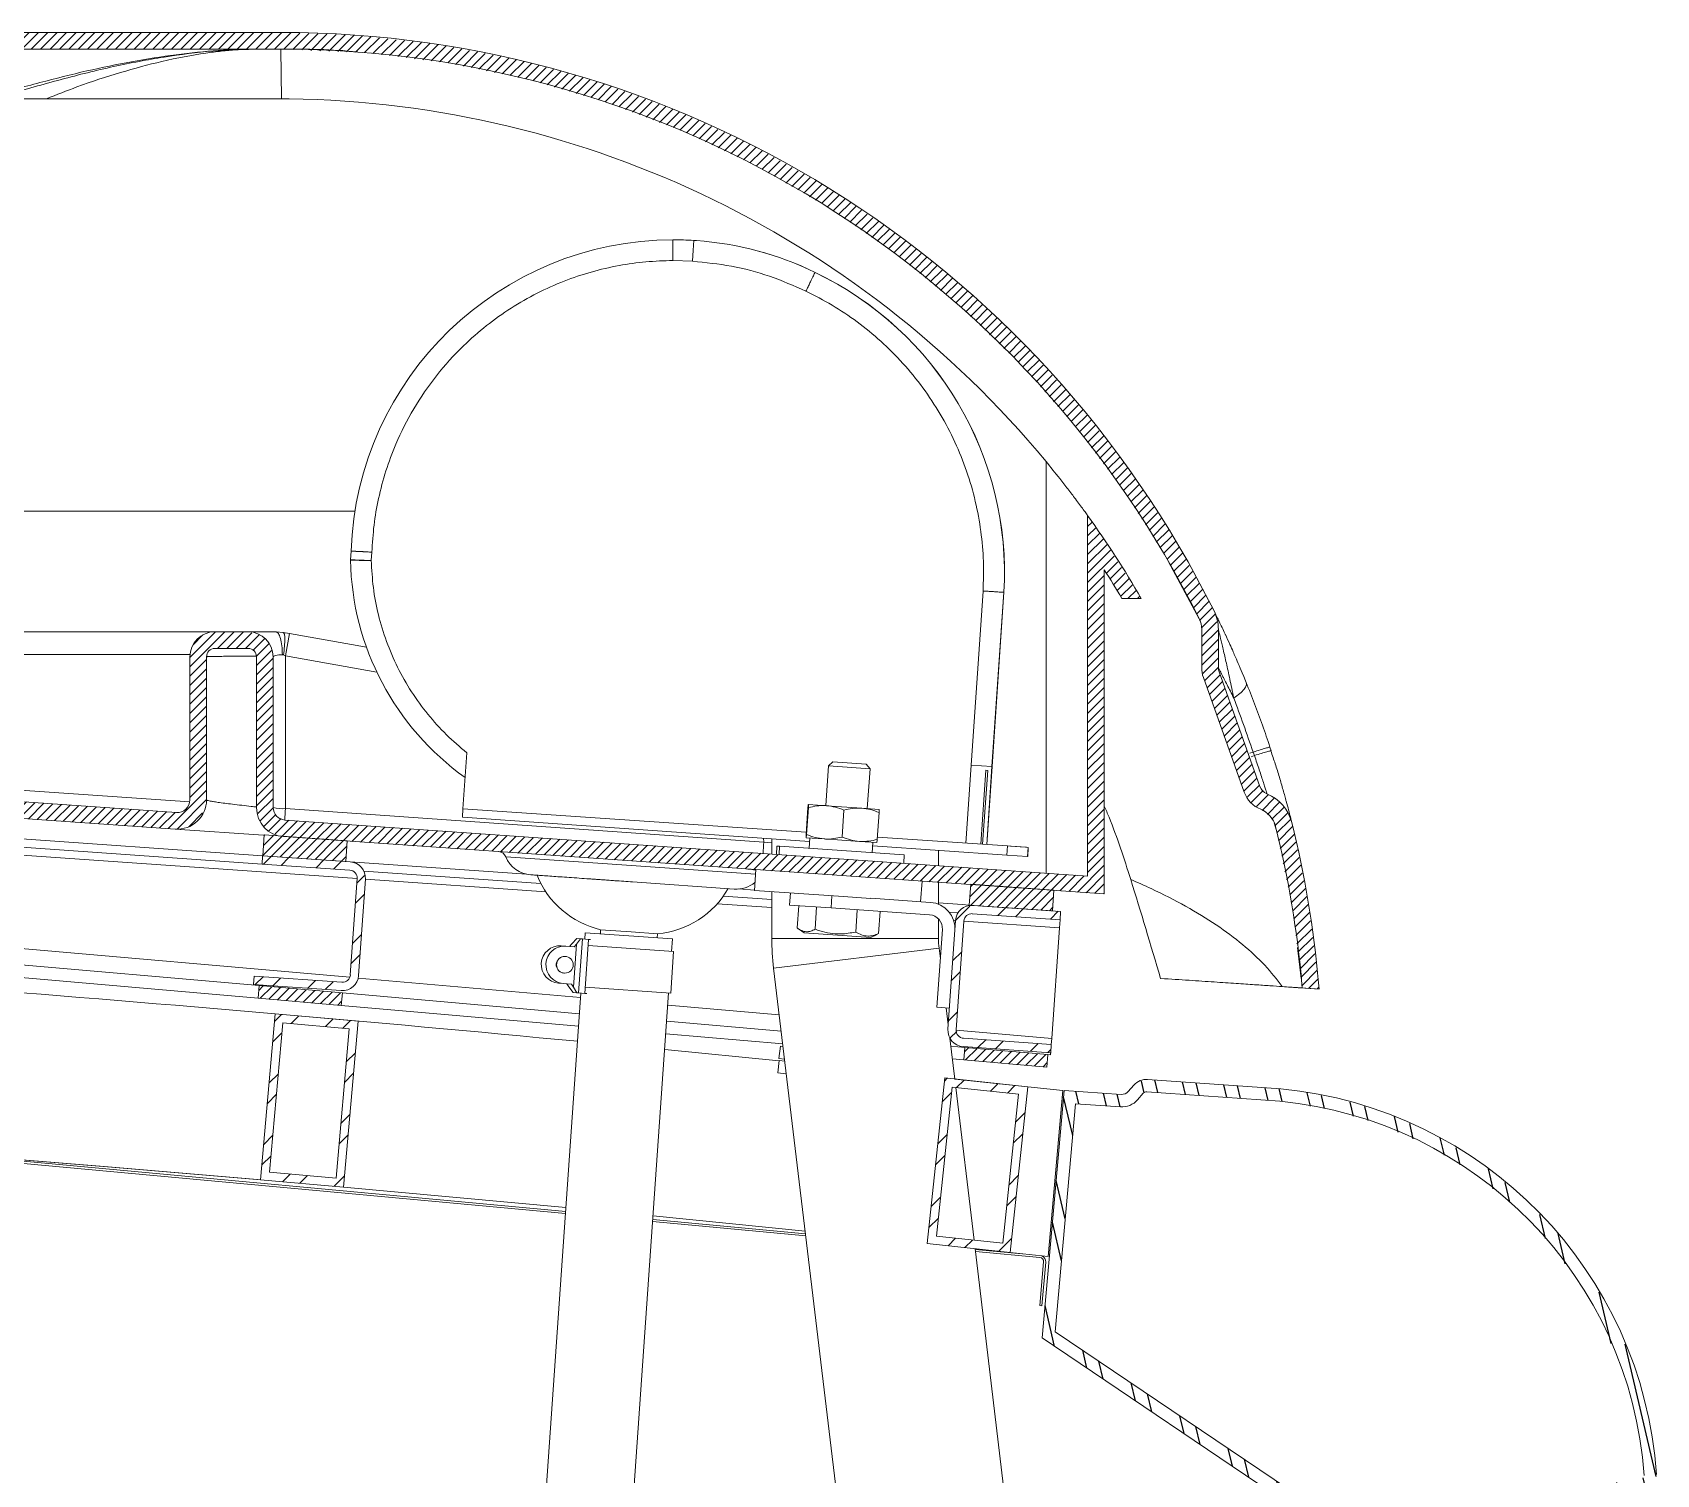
# Model space of a CAD drawing. Header units: millimetres. Extents: x -16985 to -606, y 2122 to 9380.
# Drawn here: x -1245.1 to -855.3, y 7311.8 to 7658.1 of the extents above; entities that cross this region are included whole.
import ezdxf

# ---------------------------------------------------------------- set-up
doc = ezdxf.new("R2010")
doc.units = ezdxf.units.MM
doc.linetypes.add('K5LT32768', pattern=[0])
doc.linetypes.add('K5LT_THIN', pattern=[0])
pattern_1 = [(45, (0, 0), (-6.735192, 6.735192), []), (45, (4.49, 0), (-6.735192, 6.735192), [])]
pattern_2 = [(45, (0, 0), (-1.122532, 1.122532), [])]

msp = doc.modelspace()

# ---------------------------------------------------------------- hatches: boundary and pattern name
h = msp.add_hatch()
h.set_pattern_fill('ANSI31_ISO', style=0, pattern_type=0)
h.set_pattern_definition(pattern_2)
h.paths.add_polyline_path([(-950.26, 7471.56), (-947.8, 7469.72), (-946.69, 7467.45), (-942.68, 7448.02), (-940.35, 7429.53), (-940.28, 7428.67), (-936.24, 7428.39), (-936.37, 7429.88), (-938.91, 7449.72), (-942.81, 7468.42), (-944.51, 7472.01), (-947.49, 7474.65), (-948.76, 7475.27), (-950.33, 7476.74), (-950.46, 7477.05), (-960.25, 7504.56), (-960.42, 7505.57), (-960.42, 7514.75), (-961.21, 7518.65), (-961.46, 7519.2), (-971.06, 7536.74), (-982.02, 7553.46), (-994.29, 7569.25), (-1007.78, 7584.01), (-1022.41, 7597.64), (-1038.08, 7610.06), (-1054.69, 7621.19), (-1072.14, 7630.96), (-1090.32, 7639.3), (-1109.1, 7646.16), (-1128.37, 7651.5), (-1148, 7655.28), (-1167.88, 7657.48), (-1185.42, 7658.09), (-1503.62, 7658.09), (-1506.59, 7657.31), (-1508.78, 7655.15), (-1509.62, 7652.2), (-1509.62, 7652.09), (-1509.62, 7632.09), (-1505.62, 7632.09), (-1505.62, 7652.09), (-1504.86, 7653.66), (-1503.62, 7654.09), (-1185.42, 7654.09), (-1165.6, 7653.29), (-1145.91, 7650.9), (-1126.48, 7646.93), (-1107.43, 7641.4), (-1088.88, 7634.36), (-1070.97, 7625.85), (-1053.79, 7615.92), (-1037.48, 7604.64), (-1022.13, 7592.08), (-1007.83, 7578.33), (-994.7, 7563.47), (-982.8, 7547.6), (-972.22, 7530.82), (-965.05, 7517.42), (-964.42, 7514.75), (-964.42, 7505.57), (-964.02, 7503.22), (-954.22, 7475.71), (-952.4, 7472.93)])
h = msp.add_hatch()
h.set_pattern_fill('ANSI31_ISO', style=0, pattern_type=0)
h.set_pattern_definition(pattern_2)
h.paths.add_polyline_path([(-1264.36, 7484.26), (-1267.68, 7486.46), (-1271.43, 7487.19), (-1410.73, 7487.19), (-1412.04, 7502.13), (-1416.02, 7501.78), (-1414.4, 7483.19), (-1271.43, 7483.19), (-1268.46, 7482.4), (-1267.19, 7481.43), (-1257.58, 7471.81), (-1254.74, 7470.09), (-1253.11, 7469.78), (-1210.78, 7466.82), (-1207.51, 7467.38), (-1204.86, 7469.39), (-1203.44, 7472.39), (-1203.29, 7473.8), (-1203.29, 7508.19), (-1202.53, 7509.76), (-1201.29, 7510.19), (-1193.29, 7510.19), (-1191.72, 7509.43), (-1191.29, 7508.19), (-1191.29, 7471.98), (-1190.5, 7468.76), (-1188.32, 7466.26), (-1185.22, 7465.05), (-1184.78, 7465), (-987.79, 7451.23), (-987.79, 7529.05), (-983.58, 7522.19), (-978.95, 7522.19), (-989.43, 7538.74), (-991.79, 7542.1), (-991.79, 7455.52), (-1184.5, 7468.99), (-1186.45, 7469.9), (-1187.29, 7471.89), (-1187.29, 7471.98), (-1187.29, 7508.19), (-1188.08, 7511.16), (-1190.23, 7513.35), (-1193.19, 7514.19), (-1193.29, 7514.19), (-1201.29, 7514.19), (-1204.26, 7513.4), (-1206.45, 7511.25), (-1207.29, 7508.29), (-1207.29, 7508.19), (-1207.29, 7473.8), (-1208.07, 7471.79), (-1209.99, 7470.82), (-1210.5, 7470.81), (-1252.84, 7473.77), (-1254.75, 7474.64)])
h = msp.add_hatch()
h.set_pattern_fill('ANSI31_ISO', style=0, pattern_type=0)
h.set_pattern_definition(pattern_2)
h.paths.add_polyline_path([(-1169.5, 7464.01), (-1189.46, 7465.41), (-1189.8, 7460.42), (-1169.85, 7459.03)])
h = msp.add_hatch()
h.set_pattern_fill('ANSI32_ISO', style=0, pattern_type=0)
h.set_pattern_definition(pattern_1)
h.paths.add_polyline_path([(-1170.8, 7430.02), (-1191.84, 7431.49), (-1191.98, 7429.5), (-1170.94, 7428.03), (-1168.55, 7428.64), (-1167.01, 7430.56), (-1166.77, 7431.64), (-1165.15, 7454.79), (-1165.77, 7457.17), (-1167.69, 7458.72), (-1168.77, 7458.95), (-1189.82, 7460.42), (-1189.96, 7458.43), (-1168.91, 7456.95), (-1167.48, 7456.13), (-1167.15, 7454.93), (-1168.77, 7431.78), (-1169.59, 7430.35)])
h = msp.add_hatch()
h.set_pattern_fill('ANSI31_ISO', style=0, pattern_type=0)
h.set_pattern_definition(pattern_2)
h.paths.add_polyline_path([(-1020.22, 7448.56), (-1000.27, 7447.17), (-999.92, 7452.15), (-1019.87, 7453.55)])
h = msp.add_hatch()
h.set_pattern_fill('ANSI32_ISO', style=0, pattern_type=0)
h.set_pattern_definition(pattern_1)
h.paths.add_polyline_path([(-1021.71, 7414.58), (-1000.66, 7413.11), (-1000.52, 7415.11), (-1021.57, 7416.58), (-1023.01, 7417.4), (-1023.33, 7418.61), (-1021.51, 7444.74), (-1020.68, 7446.18), (-1019.48, 7446.5), (-998.43, 7445.03), (-998.29, 7447.03), (-1019.34, 7448.5), (-1021.73, 7447.89), (-1023.27, 7445.96), (-1023.5, 7444.88), (-1025.33, 7418.75), (-1024.71, 7416.36), (-1022.79, 7414.82)])
h = msp.add_hatch()
h.set_pattern_fill('ANSI31_ISO', style=0, pattern_type=0)
h.set_pattern_definition(pattern_2)
h.paths.add_polyline_path([(-1170.68, 7427.47), (-1190.61, 7429.22), (-1190.87, 7426.23), (-1170.94, 7424.48)])
h = msp.add_hatch()
h.set_pattern_fill('ANSI32_ISO', style=0, pattern_type=0)
h.set_pattern_definition(pattern_1)
h.paths.add_polyline_path([(-1190.29, 7382.61), (-1170.37, 7380.85), (-1166.87, 7420.7), (-1186.79, 7422.45)])
h.paths.add_polyline_path([(-1169.03, 7418.88), (-1172.19, 7383.02), (-1188.13, 7384.42), (-1184.97, 7420.29)])
h = msp.add_hatch()
h.set_pattern_fill('ANSI31_ISO', style=0, pattern_type=0)
h.set_pattern_definition(pattern_2)
h.paths.add_polyline_path([(-1021.51, 7411.41), (-1001.59, 7409.67), (-1001.33, 7412.66), (-1021.25, 7414.4)])
h = msp.add_hatch()
h.set_pattern_fill('ANSI32_ISO', style=0, pattern_type=0)
h.set_pattern_definition(pattern_1)
h.paths.add_polyline_path([(-1006.19, 7404.94), (-1026.07, 7407.05), (-1030.29, 7367.27), (-1010.4, 7365.16)])
h.paths.add_polyline_path([(-1028.09, 7369.05), (-1024.3, 7404.85), (-1008.39, 7403.16), (-1012.18, 7367.36)])
h = msp.add_hatch()
h.set_pattern_fill('ANSI32_ISO', angle=58.3101, style=0, pattern_type=0)
h.set_pattern_definition([(103.31008, (0, 0), (-9.269143, -2.192854), []), (103.31008, (2.359, 3.821), (-9.269143, -2.192854), [])])
h.paths.add_polyline_path([(-864.37, 7287.19), (-865.03, 7305.68), (-864.07, 7307.13), (-862.97, 7307.4), (-859.08, 7307.56), (-856.74, 7308.43), (-855.38, 7310.53), (-855.25, 7311.83), (-856.92, 7324.36), (-860.16, 7336.59), (-864.91, 7348.3), (-871.1, 7359.32), (-878.64, 7369.47), (-887.39, 7378.6), (-897.23, 7386.54), (-907.99, 7393.18), (-919.5, 7398.4), (-931.58, 7402.14), (-944.03, 7404.32), (-945.43, 7404.46), (-977.4, 7406.7), (-979.82, 7406.09), (-980.69, 7405.35), (-982.06, 7403.78), (-983.66, 7403.1), (-983.71, 7403.1), (-997.43, 7404.08), (-1002.72, 7344.63), (-914.3, 7285)])
h.paths.add_polyline_path([(-862.99, 7310.4), (-865.69, 7309.65), (-867.56, 7307.57), (-868.04, 7305.77), (-867.47, 7290.05), (-913.44, 7288.04), (-999.58, 7346.12), (-994.7, 7400.88), (-983.93, 7400.11), (-981.19, 7400.69), (-979.8, 7401.81), (-978.43, 7403.37), (-977.63, 7403.71), (-977.61, 7403.71), (-945.68, 7401.47), (-933.39, 7399.48), (-921.46, 7395.93), (-910.07, 7390.88), (-899.43, 7384.42), (-889.71, 7376.64), (-881.06, 7367.69), (-873.63, 7357.7), (-867.54, 7346.84), (-862.89, 7335.28), (-859.76, 7323.23), (-858.24, 7311.62), (-858.57, 7310.82), (-859.2, 7310.56)])

# ---------------------------------------------------------------- linework, layer by layer
at = {"color": 7, "linetype": 'K5LT_THIN', "lineweight": 18}
for p, q in [((-1503.62, 7658.09), (-1185.42, 7658.09)), ((-1503.62, 7654.09), (-1185.42, 7654.09)), ((-1275.19, 7642.19), (-1186.79, 7642.19)), ((-1085.72, 7608.11), (-1086.33, 7608.15)), ((-1085.71, 7608.11), (-1085.72, 7608.11)), ((-1091.33, 7603.33), (-1086.65, 7603.16)), ((-1057.22, 7600.49), (-1057.23, 7600.49)), ((-1057.21, 7600.49), (-1057.22, 7600.49)), ((-1001.79, 7555.08), (-1001.79, 7456.22)), ((-1167.64, 7543.19), (-1273.19, 7543.19)), ((-991.79, 7542.1), (-991.79, 7455.52)), ((-1168.59, 7533.55), (-1168.74, 7531.46)), ((-1168.59, 7533.55), (-1168.59, 7533.59)), ((-1163.74, 7531.3), (-1163.6, 7533.31)), ((-987.79, 7529.05), (-987.79, 7451.23)), ((-1016.89, 7523.98), (-1019.74, 7482.17)), ((-1011.9, 7523.67), (-1014.76, 7481.83)), ((-1014.75, 7481.83), (-1011.9, 7523.67)), ((-1011.89, 7523.67), (-1014.74, 7481.83)), ((-1014.74, 7481.83), (-1011.89, 7523.67)), ((-1011.9, 7523.67), (-1011.9, 7523.67)), ((-1011.89, 7523.67), (-1011.89, 7523.67)), ((-978.95, 7522.19), (-983.58, 7522.19)), ((-1273.19, 7514.19), (-1201.29, 7514.19)), ((-1193.29, 7514.19), (-1201.29, 7514.19)), ((-1193.29, 7514.19), (-1186.6, 7514.19)), ((-1184.86, 7514.03), (-1186.6, 7514.19)), ((-1186.6, 7514.19), (-1184.86, 7514.03)), ((-1184.86, 7514.03), (-1183.39, 7513.78)), ((-1184.34, 7508.39), (-1183.39, 7513.78)), ((-1183.39, 7513.78), (-1164.89, 7510.51)), ((-964.42, 7505.57), (-964.42, 7514.75)), ((-960.42, 7505.57), (-960.42, 7514.75)), ((-1207.29, 7508.19), (-1207.29, 7473.8)), ((-1203.29, 7508.19), (-1203.29, 7473.8)), ((-1193.29, 7510.19), (-1201.29, 7510.19)), ((-1191.29, 7471.98), (-1191.29, 7508.19)), ((-1187.29, 7471.98), (-1187.29, 7508.19)), ((-1184.83, 7508.64), (-1184.34, 7508.39)), ((-1184.34, 7471.72), (-1184.34, 7508.39)), ((-960.25, 7504.56), (-950.46, 7477.05)), ((-953.74, 7502.04), (-954.48, 7503.84)), ((-964.02, 7503.22), (-954.22, 7475.71)), ((-1140.82, 7485.15), (-1141.74, 7471.68)), ((-953.25, 7484.89), (-953.18, 7484.91)), ((-951.76, 7484.47), (-952.06, 7485.31)), ((-948.03, 7486.5), (-947.74, 7485.62)), ((-947.88, 7485.59), (-947.74, 7485.62)), ((-1053.99, 7482), (-1054.65, 7472.44)), ((-1052.92, 7482.93), (-1053.99, 7482)), ((-1044.01, 7481.3), (-1053.99, 7482)), ((-1052.92, 7482.93), (-1044.94, 7482.37)), ((-1044.01, 7481.3), (-1044.94, 7482.37)), ((-1044.68, 7471.74), (-1044.01, 7481.3)), ((-1019.74, 7482.17), (-1021.02, 7463.45)), ((-1014.76, 7481.83), (-1019.74, 7482.17)), ((-1016.25, 7480.95), (-1017.46, 7463.21)), ((-1017.03, 7463.18), (-1015.79, 7480.92)), ((-1016.25, 7480.95), (-1015.79, 7480.92)), ((-1016.03, 7463.11), (-1014.76, 7481.83)), ((-1016.03, 7463.11), (-1014.75, 7481.83)), ((-1014.74, 7481.83), (-1016.02, 7463.11)), ((-1014.74, 7481.83), (-1016.02, 7463.11)), ((-952.9, 7484.06), (-952.95, 7484.05)), ((-1210.5, 7470.81), (-1252.84, 7473.77)), ((-1058.82, 7472.73), (-1058.82, 7472.73)), ((-1054.5, 7472.43), (-1058.82, 7472.73)), ((-1372.38, 7471.18), (-1189.96, 7458.43)), ((-1210.78, 7466.82), (-1253.11, 7469.78)), ((-991.79, 7455.52), (-1184.5, 7468.99)), ((-1069.53, 7463.69), (-1184.34, 7471.72)), ((-1141.88, 7469.69), (-1141.74, 7471.68)), ((-1141.88, 7469.69), (-1058.54, 7463.86)), ((-1141.74, 7471.68), (-1059.35, 7466.06)), ((-1058.93, 7471.98), (-1059.38, 7465.51)), ((-1058.82, 7471.97), (-1059.27, 7465.51)), ((-1046.02, 7471.84), (-1054.5, 7472.43)), ((-1050.28, 7471.38), (-1050.74, 7464.91)), ((-1041.86, 7471.55), (-1046.02, 7471.84)), ((-1041.86, 7470.79), (-1042.31, 7464.32)), ((-1041.86, 7471.55), (-1041.86, 7471.55)), ((-1262.09, 7465.48), (-1189.82, 7460.42)), ((-1189.62, 7465.34), (-1210.78, 7466.82)), ((-1189.46, 7465.41), (-1189.8, 7460.42)), ((-1169.5, 7464.01), (-1189.46, 7465.41)), ((-987.79, 7451.23), (-1184.78, 7465)), ((-1042.27, 7464.9), (-1011.04, 7462.77)), ((-1169.5, 7464.01), (-1169.85, 7459.03)), ((-1067.6, 7464.49), (-1067.6, 7460.82)), ((-1066.36, 7462.73), (-1066.49, 7460.74)), ((-1066.36, 7462.73), (-1065.72, 7462.69)), ((-1065.72, 7462.69), (-1065.86, 7460.7)), ((-1065.72, 7462.69), (-1035.8, 7460.6)), ((-1059.38, 7464.75), (-1059.38, 7464.75)), ((-1055.06, 7464.45), (-1059.38, 7464.75)), ((-1058.48, 7464.69), (-1058.66, 7462.2)), ((-1046.58, 7463.86), (-1055.06, 7464.45)), ((-1042.42, 7463.57), (-1046.58, 7463.86)), ((-1043.49, 7461.14), (-1043.32, 7463.63)), ((-1043.38, 7462.8), (-1011.2, 7460.55)), ((-1042.42, 7463.57), (-1042.42, 7463.57)), ((-1027.6, 7458.02), (-1027.6, 7461.69)), ((-1011.04, 7462.77), (-1011.2, 7460.55)), ((-1006.21, 7460.2), (-1006.06, 7462.43)), ((-1006.04, 7462.43), (-1006.19, 7460.2)), ((-1006.04, 7462.43), (-1006.06, 7462.43)), ((-1189.82, 7460.42), (-1189.96, 7458.43)), ((-1168.91, 7456.95), (-1189.96, 7458.43)), ((-1168.77, 7458.95), (-1189.82, 7460.42)), ((-1169.85, 7459.03), (-1189.8, 7460.42)), ((-1168.77, 7458.95), (-1126.5, 7455.99)), ((-1071.45, 7457.08), (-1071.79, 7452.09)), ((-1035.8, 7460.6), (-1035.94, 7458.6)), ((-1011.2, 7460.55), (-1006.21, 7460.2)), ((-1006.21, 7460.2), (-1006.19, 7460.2)), ((-1168.77, 7431.78), (-1167.15, 7454.93)), ((-1166.77, 7431.64), (-1165.15, 7454.79)), ((-1165.51, 7456.72), (-1123.05, 7453.75)), ((-1076.6, 7452.42), (-1101.02, 7454.13)), ((-1031.89, 7449.38), (-1031.54, 7454.29)), ((-1027.6, 7448.77), (-1027.6, 7454.01)), ((-1020.22, 7448.56), (-1019.87, 7453.55)), ((-999.92, 7452.15), (-1019.87, 7453.55)), ((-1079.26, 7450.69), (-1067.6, 7449.87)), ((-1075.52, 7452.43), (-1071.79, 7452.17)), ((-1071.79, 7452.09), (-1051.61, 7450.68)), ((-1067.6, 7451.8), (-1067.6, 7440.58)), ((-1063.34, 7448.57), (-1063.14, 7451.48)), ((-1051.61, 7450.68), (-1043.85, 7450.13)), ((-1043.85, 7450.21), (-1029.51, 7449.21)), ((-1000.27, 7447.17), (-999.92, 7452.15)), ((-1053.36, 7447.87), (-1063.34, 7448.57)), ((-1061.51, 7443.08), (-1061.14, 7448.42)), ((-1057.22, 7442.78), (-1056.84, 7448.12)), ((-1053.36, 7447.87), (-1029.72, 7446.22)), ((-1047.45, 7442.09), (-1047.08, 7447.43)), ((-1041.98, 7441.71), (-1041.6, 7447.05)), ((-1027.6, 7449.08), (-1021.95, 7448.68)), ((-1025.06, 7446.9), (-1022.87, 7446.74)), ((-1020.22, 7448.56), (-1021.95, 7448.68)), ((-1000.27, 7447.17), (-1020.22, 7448.56)), ((-1019.48, 7446.5), (-998.43, 7445.03)), ((-1019.34, 7448.5), (-998.29, 7447.03)), ((-998.43, 7445.03), (-998.29, 7447.03)), ((-1374.17, 7442.26), (-1190.87, 7426.23)), ((-1190.61, 7429.22), (-1374.04, 7445.26)), ((-1112.4, 7441.9), (-1112.51, 7440.4)), ((-1091.45, 7440.43), (-1112.4, 7441.9)), ((-1108.69, 7442.64), (-1108.76, 7441.64)), ((-1108.69, 7442.64), (-1101.38, 7442.13)), ((-1101.38, 7442.13), (-1095.02, 7441.68)), ((-1095.09, 7440.69), (-1095.02, 7441.68)), ((-1061.21, 7442.86), (-1059.8, 7441.91)), ((-1059.8, 7441.91), (-1043.84, 7440.79)), ((-1043.84, 7440.79), (-1042.31, 7441.54)), ((-1041.98, 7441.71), (-1042.32, 7441.56)), ((-1026.66, 7442.7), (-1027.96, 7424.04)), ((-1027.6, 7440.58), (-1027.6, 7445.24)), ((-1025.33, 7418.75), (-1023.5, 7444.88)), ((-1023.33, 7418.61), (-1021.51, 7444.74)), ((-998.56, 7443.14), (-1000.42, 7416.49)), ((-998.43, 7445.03), (-998.56, 7443.14)), ((-1118.13, 7438.79), (-1117.03, 7438.71)), ((-1117.03, 7438.71), (-1115.05, 7438.57)), ((-1116.15, 7438.65), (-1115.6, 7439.28)), ((-1114.41, 7440.53), (-1115.6, 7439.28)), ((-1115.22, 7428.89), (-1114.5, 7439.2)), ((-1115.05, 7438.57), (-1114.5, 7439.2)), ((-1113.52, 7440.47), (-1114.5, 7439.2)), ((-1114.41, 7440.53), (-1113.52, 7440.47)), ((-1113.98, 7427.47), (-1113.07, 7440.44)), ((-1113.07, 7440.44), (-1113.52, 7440.47)), ((-1111.58, 7440.34), (-1113.07, 7440.44)), ((-1112.49, 7427.37), (-1111.58, 7440.34)), ((-1111.69, 7438.84), (-1091.16, 7437.4)), ((-1111.11, 7440.3), (-1111.58, 7440.34)), ((-1091.66, 7437.44), (-1091.45, 7440.43)), ((-1027.15, 7435.64), (-1027.46, 7438.2)), ((-1117.13, 7436.21), (-1117.21, 7436.22)), ((-1091.86, 7427.43), (-1091.16, 7437.4)), ((-1191.84, 7431.49), (-1191.98, 7429.5)), ((-1191.84, 7431.49), (-1170.8, 7430.02)), ((-1118.76, 7429.81), (-1117.66, 7429.73)), ((-1115.67, 7429.59), (-1117.66, 7429.73)), ((-1117.49, 7432.23), (-1117.41, 7432.22)), ((-1067.18, 7433.43), (-1046.4, 7260.16)), ((-936.24, 7428.39), (-936.37, 7429.88)), ((-1191.98, 7429.5), (-1170.94, 7428.03)), ((-1190.61, 7429.22), (-1190.87, 7426.23)), ((-1170.94, 7424.48), (-1190.87, 7426.23)), ((-1170.68, 7427.47), (-1190.61, 7429.22)), ((-1170.68, 7427.47), (-1170.94, 7424.48)), ((-1113.76, 7422.49), (-1170.68, 7427.47)), ((-1113.41, 7427.43), (-1122.65, 7295.39)), ((-1116.32, 7428.97), (-1116.77, 7429.67)), ((-1116.32, 7428.97), (-1115.32, 7427.56)), ((-1115.22, 7428.89), (-1115.67, 7429.59)), ((-1115.32, 7427.56), (-1114.43, 7427.5)), ((-1115.22, 7428.89), (-1114.43, 7427.5)), ((-1114.43, 7427.5), (-1113.98, 7427.47)), ((-1113.98, 7427.47), (-1112.49, 7427.37)), ((-1112.49, 7427.37), (-1112.02, 7427.33)), ((-1112.39, 7428.86), (-1091.86, 7427.43)), ((-1101.59, 7295.42), (-1092.36, 7427.46)), ((-940.28, 7428.67), (-940.35, 7429.53)), ((-1186.79, 7422.45), (-1190.29, 7382.61)), ((-1166.87, 7420.7), (-1186.79, 7422.45)), ((-1113.97, 7419.5), (-1170.94, 7424.48)), ((-1024.97, 7423.83), (-1027.96, 7424.04)), ((-1025.25, 7419.8), (-1025.74, 7423.89)), ((-1184.97, 7420.29), (-1188.13, 7384.42)), ((-1169.03, 7418.88), (-1184.97, 7420.29)), ((-1172.19, 7383.02), (-1169.03, 7418.88)), ((-1170.37, 7380.85), (-1166.87, 7420.7)), ((-1065.36, 7418.26), (-1092.83, 7420.66)), ((-1064.99, 7415.21), (-1093.04, 7417.67)), ((-1065.92, 7411.72), (-1065.55, 7414.7)), ((-1065.55, 7414.7), (-1064.92, 7414.62)), ((-1023.69, 7406.79), (-1024.87, 7416.63)), ((-1021.25, 7414.4), (-1024.64, 7414.7)), ((-1000.66, 7413.11), (-1021.71, 7414.58)), ((-1000.52, 7415.11), (-1021.57, 7416.58)), ((-1021.51, 7411.41), (-1021.25, 7414.4)), ((-1001.33, 7412.66), (-1021.25, 7414.4)), ((-1000.52, 7414.59), (-1000.7, 7412.6)), ((-1000.66, 7413.11), (-1000.52, 7415.11)), ((-1000.53, 7415.11), (-1000.42, 7416.49)), ((-1093.31, 7413.85), (-1065.87, 7411.13)), ((-1066.17, 7408.28), (-1065.85, 7411.26)), ((-1064.55, 7411.55), (-1065.92, 7411.72)), ((-1065.85, 7411.26), (-1064.5, 7411.12)), ((-1021.51, 7411.41), (-1024.28, 7411.65)), ((-1001.59, 7409.67), (-1021.51, 7411.41)), ((-1001.59, 7409.67), (-1001.33, 7412.66)), ((-1000.7, 7412.6), (-1001.33, 7412.66)), ((-1064.13, 7408.06), (-1066.17, 7408.28)), ((-1026.07, 7407.05), (-1030.29, 7367.27)), ((-1006.19, 7404.94), (-1026.07, 7407.05)), ((-1023.7, 7406.8), (-997.79, 7404.03)), ((-945.43, 7404.46), (-977.4, 7406.7)), ((-1024.3, 7404.85), (-1028.09, 7369.05)), ((-1008.39, 7403.16), (-1024.3, 7404.85)), ((-1019.05, 7368.09), (-1023.45, 7404.76)), ((-1012.18, 7367.36), (-1008.39, 7403.16)), ((-1010.4, 7365.16), (-1006.19, 7404.94)), ((-997.43, 7404.08), (-1002.72, 7344.63)), ((-997.79, 7404.03), (-1001.29, 7364.18)), ((-983.71, 7403.1), (-997.43, 7404.08)), ((-980.69, 7405.35), (-982.06, 7403.78)), ((-978.43, 7403.37), (-979.8, 7401.81)), ((-945.68, 7401.47), (-977.61, 7403.71)), ((-994.7, 7400.88), (-999.58, 7346.12)), ((-983.93, 7400.11), (-994.7, 7400.88)), ((-1270.83, 7388.72), (-1117.11, 7374.49)), ((-1117.08, 7374.99), (-1270.68, 7389.21)), ((-1188.13, 7384.42), (-1172.19, 7383.02)), ((-1190.29, 7382.61), (-1170.37, 7380.85)), ((-1117.01, 7375.94), (-1170.39, 7380.86)), ((-1096.2, 7372.56), (-1059.47, 7369.16)), ((-1059.53, 7369.66), (-1096.16, 7373.05)), ((-1059.61, 7370.3), (-1096.1, 7373.93)), ((-1028.09, 7369.05), (-1012.18, 7367.36)), ((-1030.29, 7367.27), (-1010.4, 7365.16)), ((-1006.68, 7264.92), (-1018.81, 7366.05)), ((-1007.5, 7364.85), (-1018.79, 7365.89)), ((-1018.73, 7365.38), (-1003.27, 7363.95)), ((-1001.29, 7364.18), (-1010.4, 7365.16)), ((-1002.36, 7362.87), (-1003.29, 7352.41)), ((-1002.8, 7352.36), (-1001.87, 7362.82)), ((-1003.29, 7352.41), (-1002.8, 7352.36)), ((-1002.72, 7344.63), (-914.3, 7285)), ((-999.58, 7346.12), (-913.44, 7288.04))]:
    msp.add_line(p, q, dxfattribs=at)
at = {"color": 8, "linetype": 'K5LT32768', "lineweight": 15, "true_color": 0x808080}
for p, q in [((-1185.42, 7654.09), (-1185.32, 7642.13)), ((-965.02, 7517.33), (-972.41, 7531)), ((-1207.27, 7508.71), (-1273.19, 7508.71)), ((-1203.21, 7508.71), (-1203.22, 7508.71)), ((-1184.34, 7508.39), (-1162.41, 7504.52)), ((-952.85, 7485.03), (-952.06, 7485.31)), ((-951.76, 7484.47), (-952.57, 7484.18)), ((-1252.63, 7476.5), (-1207.33, 7473.33)), ((-946.49, 7466.49), (-947, 7468.34)), ((-1167.15, 7454.93), (-1266.12, 7461.85)), ((-1069.61, 7464.63), (-1069.53, 7463.69)), ((-1067.6, 7463.53), (-1069.53, 7463.69)), ((-1131.44, 7460.16), (-1109.39, 7458.62)), ((-1109.39, 7458.62), (-1071.52, 7455.97)), ((-1121.87, 7451.76), (-1165.15, 7454.79)), ((-1053.16, 7450.79), (-1053.36, 7447.87)), ((-1168.89, 7431.23), (-1373.77, 7449.16)), ((-1067.6, 7447.97), (-1080.7, 7448.88)), ((-1027.53, 7445.16), (-1027.6, 7445.17)), ((-1023.5, 7444.88), (-1023.97, 7444.91)), ((-998.56, 7443.14), (-1021.51, 7444.74)), ((-1067.6, 7440.58), (-1027.6, 7440.58)), ((-1067.18, 7433.43), (-1027.46, 7438.2)), ((-940.53, 7430.95), (-941.46, 7438.4)), ((-1113.49, 7426.38), (-1166.86, 7431.05)), ((-1065.83, 7422.21), (-1092.56, 7424.55)), ((-1000.42, 7416.49), (-1023.34, 7418.5))]:
    msp.add_line(p, q, dxfattribs=at)
at = {"color": 7, "linetype": 'K5LT_THIN', "const_width": 0.18}
for points in [[(-1006.06, 7462.43), (-1006.15, 7462.44), (-1006.44, 7462.46), (-1006.9, 7462.49), (-1007.52, 7462.53), (-1008.27, 7462.58), (-1009.13, 7462.64), (-1010.07, 7462.7), (-1011.04, 7462.77)], [(-940.28, 7428.67), (-939.77, 7428.63), (-939.27, 7428.6), (-938.76, 7428.56), (-938.26, 7428.53), (-937.75, 7428.49), (-937.25, 7428.46), (-936.74, 7428.42), (-936.24, 7428.39)], [(-1190.27, 7382.6), (-1227.52, 7385.76), (-1255.38, 7388.02)]]:
    msp.add_lwpolyline(points, dxfattribs=at)
at = {"color": 7, "linetype": 'K5LT_THIN', "lineweight": 18}
msp.add_circle((-1117.27, 7434.22), 2, dxfattribs=at)
for centre, radius, start, end in [((-1185.42, 7408.09), 250, 26.3854, 90), ((-1185.42, 7408.09), 246, 26.3854, 90), ((-1186.79, 7402.19), 240, 39.5712, 90), ((-1091.09, 7530.78), 77.55, 90.1735, 177.9282), ((-1091.77, 7528.33), 80, 86.1, 89.6833), ((-1091.12, 7530.78), 77.52, 86, 86.4513), ((-1091.12, 7530.78), 77.52, 64.071, 86), ((-1091.11, 7530.78), 77.52, 64.071, 86), ((-1091.77, 7528.33), 80, 356.6559, 64.422), ((-1091.76, 7528.33), 80, 356.6559, 64.422), ((-1091.76, 7528.33), 80, 356.6559, 64.422), ((-1091.75, 7528.33), 80, 356.6559, 64.422), ((-1186.79, 7402.19), 240, 30, 35.6591), ((-1167.74, 7531.39), 1, 176, 181.1651), ((-1102.96, 7532.71), 65.79, 181.1651, 234.4322), ((-1186.79, 7402.19), 236, 30.5623, 32.5182), ((-970.42, 7514.75), 6, 0, 26.3854), ((-970.42, 7514.75), 10, 0, 26.3854), ((-1201.29, 7508.19), 6, 90, 180), ((-1193.29, 7508.19), 6, 0, 90), ((-1201.29, 7508.19), 2, 90, 180), ((-1193.29, 7508.19), 2, 0, 90), ((-957.42, 7505.57), 7, 180, 199.5866), ((-957.42, 7505.57), 3, 179.9999, 199.5866), ((-947.63, 7478.05), 3, 199.5866, 247.9491), ((-1210.29, 7473.8), 7, 266, 0), ((-1210.29, 7473.8), 3, 266, 0), ((-947.63, 7478.05), 7, 199.5866, 247.9491), ((-952.51, 7466), 10, 13.9626, 67.9491), ((-1184.29, 7471.98), 7, 180, 266), ((-1184.29, 7471.98), 3, 180, 266), ((-1185.06, 7480.35), 8.65, 255.0771, 274.8061), ((-1113.25, 7466.11), 71.31, 175.4818, 177.6805), ((-952.51, 7466), 6, 13.9626, 67.9491), ((-1185.42, 7408.09), 246, 5, 13.9626), ((-1185.42, 7408.09), 250, 5, 13.9626), ((-1133.29, 7459.4), 2, 22.3878, 86), ((-998.45, 7458.08), 71.31, 175.4818, 177.6805), ((-1169.04, 7455.06), 3.9, 356, 86), ((-1124.97, 7462.82), 7, 202.3878, 266), ((-1169.04, 7455.06), 1.9, 356, 86), ((-1103.76, 7463.84), 21.76, 201.8549, 256.9178), ((-1076.09, 7459.41), 7, 266, 309.2545), ((-1096.95, 7463.36), 21.76, 275.0822, 330.1451), ((-1029.95, 7442.93), 6.3, 356, 86), ((-1029.95, 7442.93), 3.3, 356, 86), ((-1019.61, 7444.61), 3.9, 86, 176), ((-1019.61, 7444.61), 1.9, 86, 176), ((-1965.29, -1543.81), 9000, 84.573808, 86.454407), ((-1118.44, 7434.3), 4.5, 86.1359, 265.8641), ((-1117.34, 7434.22), 4.5, 86.1359, 265.8641), ((-1007.6, 7440.58), 60, 180, 186.8374), ((-1007.6, 7440.58), 20, 180, 186.8374), ((-1117.34, 7434.22), 2, 86.1435, 265.8565), ((-1170.66, 7431.92), 3.9, 266, 356), ((-1170.66, 7431.92), 1.9, 266, 356), ((-1021.44, 7418.47), 3.9, 176, 266), ((-1021.44, 7418.47), 1.9, 176, 266), ((-977.68, 7402.71), 4, 85.987, 138.8482), ((-983.57, 7405.1), 2, 265.7856, 318.8482), ((-977.68, 7402.71), 1, 85.987, 138.8482), ((-955.01, 7304.92), 100, 3.9624, 84.5031), ((-983.57, 7405.1), 5, 265.7856, 318.8482), ((-955.01, 7304.92), 97, 3.9624, 84.4804), ((-1003.36, 7362.96), 1, 354.9171, 84.7114), ((-1003.36, 7362.96), 1.5, 354.9171, 66.9301)]:
    msp.add_arc(centre, radius, start, end, dxfattribs=at)
at = {"color": 8, "linetype": 'K5LT32768', "lineweight": 15, "true_color": 0x808080}
msp.add_arc((-1091.12, 7530.78), 77.52, 64.0702, 86, dxfattribs=at)
at = {"color": 7, "linetype": 'K5LT_THIN', "lineweight": 18}
msp.add_ellipse((-1154.03, 7049.3), major_axis=(62.9, -718.94), ratio=0.34087, start_param=2.10031, end_param=2.139792, dxfattribs=at)
at = {"color": 8, "linetype": 'K5LT32768', "lineweight": 15, "true_color": 0x808080}
for points, knots in [([(-1190.85, 7654.09), (-1194.02, 7654.03), (-1200.41, 7653.89), (-1210.58, 7652.83), (-1221.12, 7651.18), (-1232.02, 7648.94), (-1243.3, 7646.1), (-1251.54, 7643.82), (-1256.1, 7642.36), (-1256.63, 7642.19)], [0, 0, 0, 0, 0.160988, 0.323976, 0.489084, 0.649776, 0.812743, 0.978081, 1, 1, 1, 1]), ([(-1253.63, 7642.19), (-1252.84, 7642.45), (-1247.54, 7644.23), (-1238.15, 7646.89), (-1225.5, 7650.04), (-1213.39, 7652.32), (-1201.76, 7653.81), (-1194.48, 7654), (-1190.85, 7654.09)], [0, 0, 0, 0, 0.033603, 0.226849, 0.420104, 0.613372, 0.806657, 1, 1, 1, 1]), ([(-1190.85, 7654.09), (-1191.44, 7654.09), (-1192.59, 7654.08), (-1194.35, 7654.02), (-1196.11, 7653.92), (-1197.91, 7653.79), (-1199.73, 7653.61), (-1201.57, 7653.4), (-1206.21, 7652.78), (-1213.53, 7651.38), (-1223.9, 7648.57), (-1233.13, 7645.57), (-1239.26, 7643.16), (-1241.72, 7642.19)], [0, 0, 0, 0, 0.039932, 0.077851, 0.116775, 0.155711, 0.194659, 0.23361, 0.272561, 0.486893, 0.678309, 0.870475, 1, 1, 1, 1]), ([(-1167.01, 7653.4), (-1167.06, 7653.4), (-1173.14, 7654.09), (-1179.28, 7654.09), (-1185.38, 7654.09)], [0, 0, 0, 0, 0.007451, 1, 1, 1, 1]), ([(-1197.03, 7508.31), (-1196.29, 7508.32), (-1194.82, 7508.33), (-1192.88, 7508.34), (-1191.68, 7508.34), (-1191.37, 7508.34)], [0, 0, 0, 0, 0.43242, 0.854146, 1, 1, 1, 1]), ([(-951.76, 7484.47), (-951.18, 7484.65), (-950.01, 7485.01), (-948.76, 7485.38), (-948.02, 7485.58), (-947.92, 7485.59), (-947.88, 7485.59)], [0, 0, 0, 0, 0.28573, 0.571461, 0.857193, 1, 1, 1, 1]), ([(-1202.87, 7473.64), (-1202.74, 7473.61), (-1202.44, 7473.54), (-1201.66, 7473.41), (-1200.5, 7473.23), (-1198.97, 7473.02), (-1197.66, 7472.86), (-1197.03, 7472.78)], [0, 0, 0, 0, 0.151239, 0.333878, 0.542467, 0.777941, 1, 1, 1, 1]), ([(-1197.03, 7472.78), (-1196.31, 7472.7), (-1194.92, 7472.53), (-1192.94, 7472.31), (-1191.68, 7472.17), (-1191.23, 7472.13)], [0, 0, 0, 0, 0.411481, 0.793295, 1, 1, 1, 1]), ([(-1071.45, 7456.98), (-1071.52, 7456.99), (-1071.99, 7457.08), (-1072.72, 7457.15), (-1073.34, 7457.21)], [0, 0, 0, 0, 0.141449, 1, 1, 1, 1])]:
    msp.add_open_spline(points, degree=3, knots=knots, dxfattribs=at)
at = {"color": 7, "linetype": 'K5LT_THIN', "lineweight": 18}
for points, knots in [([(-1091.32, 7608.33), (-1091.32, 7608.27), (-1091.32, 7608.16), (-1091.33, 7607.33), (-1091.33, 7606.38), (-1091.33, 7605.48), (-1091.33, 7604.45), (-1091.33, 7603.71), (-1091.33, 7603.33)], [0, 0, 0, 0, 0.217223, 0.455826, 0.583766, 0.71711, 0.855855, 1, 1, 1, 1]), ([(-1086.33, 7608.15), (-1086.33, 7608.09), (-1086.34, 7607.97), (-1086.39, 7607.15), (-1086.45, 7606.2), (-1086.51, 7605.3), (-1086.58, 7604.27), (-1086.63, 7603.53), (-1086.65, 7603.16)], [0, 0, 0, 0, 0.217411, 0.456077, 0.584002, 0.717298, 0.855965, 1, 1, 1, 1]), ([(-1163.6, 7533.31), (-1163.46, 7535.47), (-1163.2, 7539.8), (-1162.05, 7546.33), (-1160.32, 7552.86), (-1157.61, 7560.12), (-1153.69, 7567.87), (-1148.24, 7575.82), (-1142.27, 7582.44), (-1136.17, 7587.78), (-1130.25, 7592), (-1124.01, 7595.57), (-1117.56, 7598.45), (-1110.97, 7600.67), (-1104.4, 7602.2), (-1097.83, 7603.14), (-1093.5, 7603.27), (-1091.33, 7603.33)], [0, 0, 0, 0, 0.05846, 0.116917, 0.178709, 0.240506, 0.325811, 0.412495, 0.499958, 0.565655, 0.631021, 0.695735, 0.759494, 0.821286, 0.883083, 0.941538, 1, 1, 1, 1]), ([(-1086.65, 7603.16), (-1083.52, 7602.84), (-1077.24, 7602.21), (-1068.06, 7599.79), (-1062.28, 7597.25), (-1059.4, 7595.99)], [0, 0, 0, 0, 0.333219, 0.667043, 1, 1, 1, 1]), ([(-1057.23, 7600.49), (-1057.25, 7600.45), (-1057.3, 7600.34), (-1057.64, 7599.63), (-1058.05, 7598.79), (-1058.44, 7597.97), (-1058.9, 7597.02), (-1059.23, 7596.34), (-1059.4, 7595.99)], [0, 0, 0, 0, 0.20978, 0.445897, 0.57445, 0.709654, 0.851505, 1, 1, 1, 1]), ([(-1059.4, 7595.99), (-1057.29, 7594.91), (-1053.04, 7592.73), (-1047.04, 7588.67), (-1041.33, 7584.01), (-1036.04, 7578.72), (-1031.26, 7572.86), (-1027.07, 7566.52), (-1023.55, 7559.8), (-1020.73, 7552.77), (-1018.65, 7545.59), (-1017.33, 7538.34), (-1016.67, 7531.13), (-1016.82, 7526.35), (-1016.89, 7523.98)], [0, 0, 0, 0, 0.080118, 0.161619, 0.24442, 0.329104, 0.414333, 0.5, 0.585661, 0.670891, 0.75558, 0.838375, 0.919879, 1, 1, 1, 1]), ([(-991.79, 7542.1), (-991.86, 7542.19), (-991.98, 7542.36), (-992.77, 7543.46), (-993.7, 7544.72), (-994.92, 7546.36), (-996.51, 7548.46), (-998.86, 7551.48), (-1000.68, 7553.71), (-1001.79, 7555.08)], [0, 0, 0, 0, 0.118171, 0.235223, 0.333816, 0.43261, 0.591462, 0.75056, 1, 1, 1, 1]), ([(-1168.74, 7531.46), (-1168.67, 7531.46), (-1168.56, 7531.46), (-1167.93, 7531.44), (-1167.16, 7531.41), (-1166.12, 7531.38), (-1164.88, 7531.33), (-1164.13, 7531.31), (-1163.74, 7531.3)], [0, 0, 0, 0, 0.243119, 0.369944, 0.499914, 0.713393, 0.847662, 1, 1, 1, 1]), ([(-1163.74, 7531.3), (-1164.12, 7531.3), (-1164.85, 7531.31), (-1166.09, 7531.33), (-1167.15, 7531.35), (-1167.93, 7531.36), (-1168.56, 7531.37), (-1168.67, 7531.37), (-1168.74, 7531.37)], [0, 0, 0, 0, 0.147503, 0.280167, 0.500083, 0.629168, 0.755703, 1, 1, 1, 1]), ([(-1168.59, 7533.59), (-1168.52, 7533.58), (-1168.41, 7533.58), (-1167.78, 7533.54), (-1167, 7533.5), (-1165.94, 7533.44), (-1164.7, 7533.37), (-1163.98, 7533.33), (-1163.6, 7533.31)], [0, 0, 0, 0, 0.2446, 0.370986, 0.499719, 0.72136, 0.853668, 1, 1, 1, 1]), ([(-1163.6, 7533.31), (-1163.99, 7533.33), (-1164.74, 7533.36), (-1165.97, 7533.42), (-1167.01, 7533.47), (-1167.79, 7533.51), (-1168.42, 7533.54), (-1168.52, 7533.55), (-1168.59, 7533.55)], [0, 0, 0, 0, 0.151869, 0.286018, 0.500302, 0.630102, 0.756838, 1, 1, 1, 1]), ([(-1140.82, 7485.15), (-1142.48, 7486.55), (-1145.82, 7489.39), (-1150.25, 7494.33), (-1154.19, 7499.75), (-1157.52, 7505.62), (-1160.19, 7511.82), (-1162.12, 7518.24), (-1163.38, 7524.75), (-1163.62, 7529.13), (-1163.74, 7531.3)], [0, 0, 0, 0, 0.122377, 0.246975, 0.373099, 0.5, 0.626901, 0.753025, 0.877623, 1, 1, 1, 1]), ([(-1011.9, 7523.67), (-1011.95, 7523.67), (-1012.05, 7523.68), (-1012.79, 7523.72), (-1013.71, 7523.78), (-1014.62, 7523.84), (-1015.7, 7523.91), (-1016.49, 7523.96), (-1016.89, 7523.98)], [0, 0, 0, 0, 0.198529, 0.430892, 0.560373, 0.698389, 0.844934, 1, 1, 1, 1]), ([(-960.6, 7517.44), (-960.71, 7517.67), (-960.92, 7518.09), (-961.06, 7518.37), (-961.04, 7518.31), (-961.04, 7518.31)], [0, 0, 0, 0, 0.533678, 0.948231, 1, 1, 1, 1]), ([(-958.69, 7513.41), (-958.79, 7513.64), (-959.15, 7514.42), (-959.72, 7515.61), (-960.27, 7516.76), (-960.54, 7517.31), (-960.63, 7517.49)], [0, 0, 0, 0, 0.145571, 0.489475, 0.82998, 1, 1, 1, 1]), ([(-1185.06, 7508.69), (-1185.1, 7509.43), (-1185.17, 7510.9), (-1185.53, 7512.7), (-1186.02, 7513.95), (-1186.4, 7514.11), (-1186.6, 7514.19)], [0, 0, 0, 0, 0.25, 0.5, 0.75, 1, 1, 1, 1]), ([(-1184.86, 7514.03), (-1184.76, 7513.94), (-1184.55, 7513.75), (-1184.46, 7512.51), (-1184.53, 7510.77), (-1184.73, 7509.35), (-1184.83, 7508.64)], [0, 0, 0, 0, 0.25, 0.5, 0.75, 1, 1, 1, 1]), ([(-956.71, 7498.28), (-956.87, 7499.07), (-957.19, 7500.59), (-957.65, 7502.77), (-958.09, 7504.78), (-958.49, 7506.61), (-958.88, 7508.33), (-959.25, 7509.92), (-959.59, 7511.35), (-959.95, 7512.84), (-960.24, 7514), (-960.4, 7514.66), (-960.41, 7514.72), (-960.42, 7514.75)], [0, 0, 0, 0, 0.125546, 0.242359, 0.350512, 0.450097, 0.541234, 0.63596, 0.719336, 0.791852, 0.910296, 0.957279, 1, 1, 1, 1]), ([(-954.45, 7503.77), (-954.77, 7504.52), (-955.36, 7505.9), (-956.21, 7507.89), (-956.94, 7509.54), (-957.75, 7511.39), (-958.38, 7512.74), (-958.74, 7513.53)], [0, 0, 0, 0, 0.245115, 0.448143, 0.576206, 0.752349, 1, 1, 1, 1]), ([(-1203.29, 7508.19), (-1203.27, 7508.19), (-1203.22, 7508.21), (-1202.88, 7508.22), (-1202.39, 7508.24), (-1201.58, 7508.26), (-1200.42, 7508.28), (-1198.85, 7508.3), (-1197.62, 7508.31), (-1197.03, 7508.31)], [0, 0, 0, 0, 0.145796, 0.250049, 0.381825, 0.500098, 0.677773, 0.844406, 1, 1, 1, 1]), ([(-1185.06, 7508.69), (-1185.36, 7508.67), (-1185.99, 7508.63), (-1186.71, 7508.51), (-1187.2, 7508.36), (-1187.26, 7508.24), (-1187.29, 7508.19)], [0, 0, 0, 0, 0.23901, 0.498847, 0.749404, 1, 1, 1, 1]), ([(-1184.83, 7508.64), (-1184.87, 7508.66), (-1184.94, 7508.69), (-1185.02, 7508.69), (-1185.06, 7508.69)], [0, 0, 0, 0, 0.50906, 1, 1, 1, 1]), ([(-960.42, 7505.57), (-960.4, 7505.53), (-960.37, 7505.46), (-960.18, 7505.09), (-959.98, 7504.7), (-959.72, 7504.2), (-959.4, 7503.57), (-958.94, 7502.67), (-958.32, 7501.44), (-957.54, 7499.91), (-956.99, 7498.82), (-956.71, 7498.28)], [0, 0, 0, 0, 0.125643, 0.192197, 0.262587, 0.339881, 0.42353, 0.514161, 0.671899, 0.83483, 1, 1, 1, 1]), ([(-953.74, 7502.04), (-953.7, 7501.8), (-953.63, 7501.33), (-954.19, 7500.41), (-955.18, 7499.37), (-956.2, 7498.64), (-956.71, 7498.28)], [0, 0, 0, 0, 0.25, 0.5, 0.75, 1, 1, 1, 1]), ([(-948.03, 7486.5), (-948.62, 7488.25), (-949.8, 7491.75), (-951.72, 7496.97), (-953.06, 7500.33), (-953.74, 7502.04)], [0, 0, 0, 0, 0.330774, 0.66188, 1, 1, 1, 1]), ([(-952.06, 7485.31), (-952.84, 7487.52), (-954.38, 7491.91), (-955.94, 7496.16), (-956.71, 7498.28)], [0, 0, 0, 0, 0.503401, 1, 1, 1, 1]), ([(-948.03, 7486.5), (-948.09, 7486.5), (-948.2, 7486.49), (-949.04, 7486.25), (-950.3, 7485.87), (-951.47, 7485.5), (-952.06, 7485.31)], [0, 0, 0, 0, 0.25, 0.5, 0.75, 1, 1, 1, 1]), ([(-948.76, 7475.27), (-948.77, 7475.31), (-948.79, 7475.38), (-948.97, 7475.95), (-949.24, 7476.82), (-949.61, 7477.99), (-950.07, 7479.4), (-950.59, 7480.99), (-951.16, 7482.7), (-951.56, 7483.88), (-951.76, 7484.47)], [0, 0, 0, 0, 0.125393, 0.250708, 0.37591, 0.500971, 0.625903, 0.750713, 0.875409, 1, 1, 1, 1]), ([(-944.11, 7473.44), (-944.36, 7474.34), (-944.85, 7476.15), (-945.76, 7479.24), (-946.75, 7482.42), (-947.46, 7484.56), (-947.82, 7485.62)], [0, 0, 0, 0, 0.256267, 0.508358, 0.756264, 1, 1, 1, 1]), ([(-1203.29, 7473.8), (-1203.27, 7473.78), (-1203.23, 7473.74), (-1203.07, 7473.69), (-1202.89, 7473.65), (-1202.87, 7473.64)], [0, 0, 0, 0, 0.452713, 0.93793, 1, 1, 1, 1]), ([(-1058.82, 7472.73), (-1058.83, 7472.72), (-1058.85, 7472.69), (-1058.9, 7472.28), (-1058.93, 7471.98)], [0, 0, 0, 0, 0.252829, 1, 1, 1, 1]), ([(-1058.82, 7471.97), (-1058.82, 7472.08), (-1058.8, 7472.53), (-1058.81, 7472.64), (-1058.82, 7472.73)], [0, 0, 0, 0, 0.237619, 1, 1, 1, 1]), ([(-942.81, 7468.42), (-942.82, 7468.48), (-942.85, 7468.61), (-943.12, 7469.68), (-943.53, 7471.27), (-943.93, 7472.76), (-944.12, 7473.49)], [0, 0, 0, 0, 0.252428, 0.504865, 0.75737, 1, 1, 1, 1]), ([(-1054.5, 7472.43), (-1054.6, 7472.44), (-1055.37, 7472.48), (-1056.82, 7472.42), (-1058.15, 7472.12), (-1058.82, 7471.97)], [0, 0, 0, 0, 0.070088, 0.530783, 1, 1, 1, 1]), ([(-1050.28, 7471.38), (-1050.96, 7471.64), (-1052.33, 7472.16), (-1053.77, 7472.34), (-1054.5, 7472.43)], [0, 0, 0, 0, 0.495458, 1, 1, 1, 1]), ([(-1046.02, 7471.84), (-1046.12, 7471.84), (-1046.88, 7471.89), (-1048.31, 7471.82), (-1049.62, 7471.53), (-1050.28, 7471.38)], [0, 0, 0, 0, 0.070088, 0.530783, 1, 1, 1, 1]), ([(-1041.86, 7470.79), (-1042.53, 7471.05), (-1043.88, 7471.57), (-1045.3, 7471.75), (-1046.02, 7471.84)], [0, 0, 0, 0, 0.495458, 1, 1, 1, 1]), ([(-1041.86, 7471.55), (-1041.86, 7471.46), (-1041.85, 7471.34), (-1041.86, 7470.89), (-1041.86, 7470.79)], [0, 0, 0, 0, 0.762381, 1, 1, 1, 1]), ([(-987.79, 7472.32), (-987.41, 7471.44), (-984.95, 7465.71), (-983.06, 7459.75), (-981.46, 7454.71)], [0, 0, 0, 0, 0.153501, 1, 1, 1, 1]), ([(-1059.38, 7465.51), (-1059.39, 7465.21), (-1059.4, 7464.8), (-1059.38, 7464.76), (-1059.38, 7464.75)], [0, 0, 0, 0, 0.747171, 1, 1, 1, 1]), ([(-1059.38, 7464.75), (-1059.36, 7464.84), (-1059.33, 7464.96), (-1059.28, 7465.4), (-1059.27, 7465.51)], [0, 0, 0, 0, 0.762381, 1, 1, 1, 1]), ([(-1059.27, 7465.51), (-1058.59, 7465.25), (-1057.22, 7464.72), (-1055.78, 7464.54), (-1055.06, 7464.45)], [0, 0, 0, 0, 0.495458, 1, 1, 1, 1]), ([(-1055.06, 7464.45), (-1054.95, 7464.44), (-1054.19, 7464.4), (-1052.73, 7464.46), (-1051.41, 7464.76), (-1050.74, 7464.91)], [0, 0, 0, 0, 0.070088, 0.530783, 1, 1, 1, 1]), ([(-1050.74, 7464.91), (-1050.07, 7464.65), (-1048.72, 7464.13), (-1047.29, 7463.95), (-1046.58, 7463.86)], [0, 0, 0, 0, 0.495458, 1, 1, 1, 1]), ([(-1046.58, 7463.86), (-1046.48, 7463.85), (-1045.72, 7463.81), (-1044.28, 7463.87), (-1042.97, 7464.17), (-1042.31, 7464.32)], [0, 0, 0, 0, 0.070088, 0.530783, 1, 1, 1, 1]), ([(-1042.31, 7464.32), (-1042.32, 7464.22), (-1042.37, 7463.77), (-1042.4, 7463.66), (-1042.42, 7463.57)], [0, 0, 0, 0, 0.237619, 1, 1, 1, 1]), ([(-1101.02, 7454.13), (-1101.73, 7454.18), (-1103.15, 7454.28), (-1105.02, 7454.41), (-1106.61, 7454.52), (-1107.7, 7454.6), (-1108.52, 7454.66), (-1109.1, 7454.7), (-1109.67, 7454.74), (-1110.23, 7454.78), (-1110.8, 7454.82), (-1112.02, 7454.9), (-1113.89, 7455.03), (-1116.28, 7455.2), (-1118.5, 7455.35), (-1120.52, 7455.5), (-1122.3, 7455.62), (-1124.09, 7455.75), (-1125.11, 7455.82), (-1125.47, 7455.84), (-1125.43, 7455.84), (-1125.42, 7455.84)], [0, 0, 0, 0, 0.055629, 0.111029, 0.14704, 0.182909, 0.198726, 0.214545, 0.230374, 0.246225, 0.262106, 0.278028, 0.351012, 0.427692, 0.506158, 0.584168, 0.667774, 0.756764, 0.902345, 0.975176, 1, 1, 1, 1]), ([(-945.07, 7428.99), (-946.4, 7430.72), (-949.08, 7434.17), (-954.44, 7439.11), (-960.76, 7443.85), (-968.12, 7448.34), (-975.13, 7451.94), (-979.82, 7453.99), (-981.46, 7454.71)], [0, 0, 0, 0, 0.180515, 0.36103, 0.541545, 0.72206, 0.902575, 1, 1, 1, 1]), ([(-1061.51, 7443.08), (-1061.15, 7442.83), (-1060.43, 7442.34), (-1059.33, 7442.1), (-1058.24, 7442.26), (-1057.56, 7442.6), (-1057.22, 7442.78)], [0, 0, 0, 0, 0.264605, 0.534948, 0.765343, 1, 1, 1, 1]), ([(-1057.22, 7442.78), (-1056.83, 7442.64), (-1055.66, 7442.23), (-1053.62, 7441.75), (-1050.71, 7441.53), (-1048.66, 7441.88), (-1047.45, 7442.09)], [0, 0, 0, 0, 0.124179, 0.374425, 0.630765, 1, 1, 1, 1]), ([(-1047.45, 7442.09), (-1046.99, 7441.84), (-1046.06, 7441.33), (-1044.65, 7441.07), (-1043.27, 7441.21), (-1042.41, 7441.54), (-1041.98, 7441.71)], [0, 0, 0, 0, 0.264605, 0.534948, 0.765343, 1, 1, 1, 1]), ([(-945.07, 7428.99), (-946.01, 7429.06), (-947.89, 7429.18), (-951.63, 7429.44), (-956.08, 7429.74), (-961.32, 7430.09), (-967.34, 7430.49), (-971.87, 7430.79), (-974.27, 7430.95), (-974.3, 7430.95)], [0, 0, 0, 0, 0.16407, 0.328254, 0.492317, 0.660937, 0.829691, 0.998303, 1, 1, 1, 1]), ([(-940.28, 7428.67), (-940.28, 7428.67), (-940.3, 7428.67), (-940.77, 7428.7), (-941.65, 7428.76), (-943.02, 7428.85), (-944.38, 7428.95), (-945.07, 7428.99)], [0, 0, 0, 0, 0.248855, 0.43601, 0.623148, 0.811576, 1, 1, 1, 1]), ([(-1000.7, 7412.6), (-1000.7, 7412.63), (-1000.7, 7412.66), (-1000.68, 7413.04), (-1000.67, 7413.11)], [0, 0, 0, 0, 0.797863, 1, 1, 1, 1])]:
    msp.add_open_spline(points, degree=3, knots=knots, dxfattribs=at)

doc.saveas('drawing.dxf')
